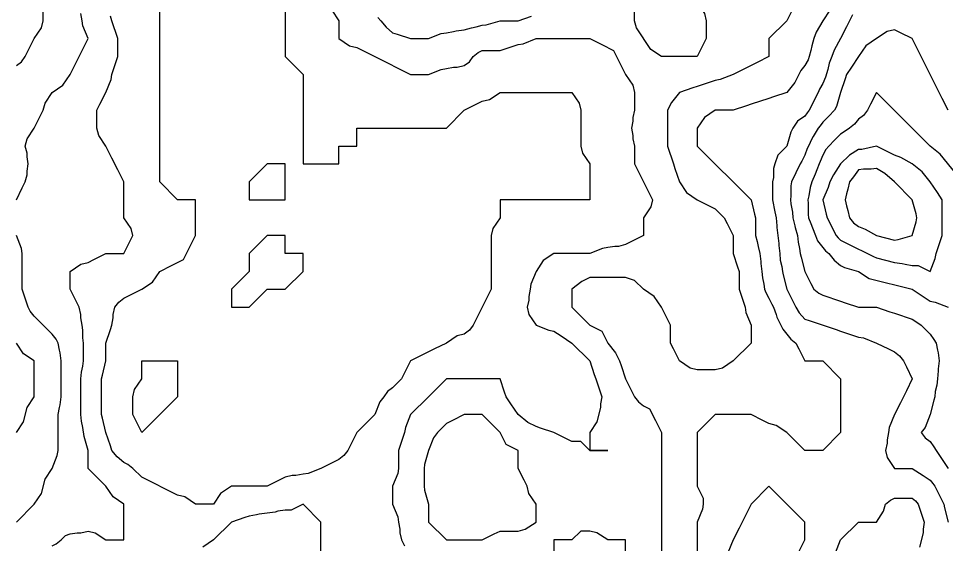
# Model space of a CAD drawing. Header units: inches. Extents: x 794995 to 811195, y 2485918 to 2508058.
# Drawn here: x 803939 to 805492, y 2503881 to 2504762 of the extents above; entities that cross this region are included whole.
import ezdxf

# ---------------------------------------------------------------- set-up
doc = ezdxf.new("R2010")
doc.units = ezdxf.units.IN
doc.header["$MEASUREMENT"] = 0
doc.layers.add('contour', color=7, linetype='Continuous')

msp = doc.modelspace()

# ---------------------------------------------------------------- linework, layer by layer
at = {"layer": 'contour'}
for points in [[(804385.2, 2504818.4), (804385.2, 2504698.4), (804415.2, 2504668.4), (804415.2, 2504518.4), (804445.2, 2504518.4), (804475.2, 2504518.4), (804475.2, 2504548.4), (804505.2, 2504548.4), (804505.2, 2504578.4), (804655.2, 2504578.4), (804685.2, 2504608.4), (804705.2, 2504618.4), (804715.2, 2504623.4), (804727.2, 2504626.4), (804745.2, 2504638.4), (804865.2, 2504638.4), (804877.2, 2504620.4), (804880.2, 2504608.4), (804880.2, 2504548.4), (804883.2, 2504536.4), (804895.2, 2504518.4), (804895.2, 2504458.4), (804745.2, 2504458.4), (804745.2, 2504428.4), (804733.2, 2504410.4), (804730.2, 2504398.4), (804730.2, 2504308.4), (804725.2, 2504298.4), (804715.2, 2504278.4), (804705.2, 2504258.4), (804700.2, 2504248.4), (804693.7, 2504239.8), (804685.2, 2504233.4), (804673.2, 2504230.4), (804655.2, 2504218.4), (804635.2, 2504208.4), (804615.2, 2504198.4), (804595.2, 2504188.4), (804585.2, 2504168.4), (804580.2, 2504158.4), (804565.2, 2504143.4), (804556.6, 2504136.9), (804550.2, 2504128.4), (804543.7, 2504119.8), (804535.2, 2504098.4), (804505.2, 2504068.4), (804495.2, 2504048.4), (804490.2, 2504038.4), (804483.7, 2504029.8), (804475.2, 2504023.4), (804465.2, 2504018.4), (804445.2, 2504008.4), (804423.7, 2503999.8), (804415.2, 2503998.4), (804403.2, 2503996.4), (804397.2, 2503996.4), (804385.2, 2503993.4), (804375.2, 2503988.4), (804355.2, 2503978.4), (804295.2, 2503978.4), (804277.2, 2503966.4), (804265.2, 2503948.4), (804235.2, 2503948.4), (804217.2, 2503960.4), (804205.2, 2503963.4), (804195.2, 2503968.4), (804155.2, 2503988.4), (804145.2, 2503993.4), (804130.2, 2504008.4), (804121.8, 2504015), (804115.2, 2504018.4), (804104.2, 2504027.5), (804095.2, 2504038.4), (804092.7, 2504045.9), (804085.2, 2504068.4), (804079.2, 2504092.4), (804077.7, 2504098.4), (804077.7, 2504158.4), (804079.2, 2504164.4), (804085.2, 2504188.4), (804085.2, 2504218.4), (804092.7, 2504240.9), (804095.2, 2504248.4), (804097.2, 2504260.4), (804097.2, 2504266.4), (804100.2, 2504278.4), (804106.6, 2504286.9), (804115.2, 2504293.4), (804125.2, 2504298.4), (804145.2, 2504308.4), (804163.2, 2504320.4), (804175.2, 2504338.4), (804195.2, 2504348.4), (804205.2, 2504353.4), (804215.2, 2504358.4), (804220.2, 2504368.4), (804225.2, 2504378.4), (804235.2, 2504398.4), (804235.2, 2504458.4), (804205.2, 2504458.4), (804175.2, 2504488.4), (804175.2, 2504788.4)], [(803935.2, 2504683.4), (803943.7, 2504689.8), (803950.2, 2504698.4), (803955.2, 2504708.4), (803965.2, 2504728.4), (803977.2, 2504746.4), (803980.2, 2504758.4), (803980.2, 2504788.4)], [(805235.2, 2504778.4), (805225.2, 2504758.4), (805195.2, 2504728.4), (805195.2, 2504698.4), (805175.2, 2504688.4), (805155.2, 2504678.4), (805135.2, 2504668.4), (805113.7, 2504659.8), (805105.2, 2504658.4), (805075.2, 2504648.4), (805067.7, 2504645.9), (805045.2, 2504638.4), (805031.8, 2504621.7), (805025.2, 2504608.4), (805025.2, 2504548.4), (805035.2, 2504518.4), (805037.7, 2504510.9), (805045.2, 2504488.4), (805057.2, 2504470.4), (805075.2, 2504458.4), (805095.2, 2504448.4), (805105.2, 2504443.4), (805120.2, 2504428.4), (805125.2, 2504418.4), (805135.2, 2504398.4), (805135.2, 2504368.4), (805142.7, 2504345.9), (805145.2, 2504338.4), (805145.2, 2504308.4), (805155.2, 2504278.4), (805156.6, 2504269.8), (805165.2, 2504248.4), (805165.2, 2504218.4), (805135.2, 2504188.4), (805117.2, 2504176.4), (805105.2, 2504173.4), (805075.2, 2504173.4), (805063.2, 2504176.4), (805045.2, 2504188.4), (805035.2, 2504208.4), (805030.2, 2504218.4), (805030.2, 2504248.4), (805025.2, 2504258.4), (805015.2, 2504278.4), (805003.2, 2504296.4), (804985.2, 2504308.4), (804970.2, 2504323.4), (804955.2, 2504328.4), (804895.2, 2504328.4), (804881.8, 2504321.7), (804865.2, 2504308.4), (804865.2, 2504278.4), (804895.2, 2504248.4), (804915.2, 2504238.4), (804925.2, 2504218.4), (804938.5, 2504201.7), (804945.2, 2504188.4), (804947.7, 2504180.9), (804955.2, 2504158.4), (804965.2, 2504138.4), (804970.2, 2504128.4), (804976.6, 2504119.8), (804985.2, 2504113.4), (804995.2, 2504108.4), (805005.2, 2504088.4), (805015.2, 2504068.4), (805015.2, 2503798.4)], [(803935.2, 2504458.4), (803945.2, 2504478.4), (803950.2, 2504488.4), (803953.2, 2504500.4), (803953.2, 2504506.4), (803955.2, 2504518.4), (803953.2, 2504530.4), (803953.2, 2504536.4), (803950.2, 2504548.4), (803953.2, 2504560.4), (803965.2, 2504578.4), (803975.2, 2504598.4), (803980.2, 2504608.4), (803983.2, 2504620.4), (803995.2, 2504638.4), (804013.2, 2504650.4), (804025.2, 2504668.4), (804035.2, 2504688.4), (804045.2, 2504708.4), (804055.2, 2504728.4), (804046.6, 2504749.8), (804045.2, 2504758.4), (804043.2, 2504770.4)], [(803995.2, 2503878.4), (804001.8, 2503881.7), (804010.2, 2503888.4), (804017.7, 2503895.9), (804025.2, 2503898.4), (804037.2, 2503900.4), (804043.2, 2503900.4), (804055.2, 2503903.4), (804067.2, 2503900.4), (804085.2, 2503888.4), (804115.2, 2503888.4), (804115.2, 2503948.4), (804097.2, 2503960.4), (804085.2, 2503978.4), (804055.2, 2504008.4), (804055.2, 2504038.4), (804048.5, 2504061.7), (804046.6, 2504076.9), (804044.2, 2504087.5), (804043.2, 2504098.4), (804043.2, 2504158.4), (804044.2, 2504169.3), (804046.6, 2504179.8), (804047.7, 2504188.4), (804047.7, 2504218.4), (804046.6, 2504226.9), (804046.6, 2504239.8), (804045.2, 2504248.4), (804043.2, 2504260.4), (804043.2, 2504266.4), (804040.2, 2504278.4), (804035.2, 2504288.4), (804025.2, 2504308.4), (804025.2, 2504338.4), (804043.2, 2504350.4), (804055.2, 2504353.4), (804065.2, 2504358.4), (804085.2, 2504368.4), (804115.2, 2504368.4), (804125.2, 2504388.4), (804130.2, 2504398.4), (804127.2, 2504410.4), (804115.2, 2504428.4), (804115.2, 2504488.4), (804105.2, 2504508.4), (804095.2, 2504528.4), (804085.2, 2504548.4), (804073.2, 2504566.4), (804070.2, 2504578.4), (804070.2, 2504608.4), (804075.2, 2504618.4), (804085.2, 2504638.4), (804093.7, 2504659.8), (804095.2, 2504668.4), (804105.2, 2504698.4), (804105.2, 2504728.4), (804095.2, 2504758.4), (804092.7, 2504765.9)], [(804463.2, 2504776.4), (804475.2, 2504758.4), (804475.2, 2504728.4), (804493.2, 2504716.4), (804505.2, 2504713.4), (804515.2, 2504708.4), (804555.2, 2504688.4), (804575.2, 2504678.4), (804595.2, 2504668.4), (804625.2, 2504668.4), (804646.6, 2504676.9), (804655.2, 2504678.4), (804667.2, 2504680.4), (804673.2, 2504680.4), (804685.2, 2504683.4), (804693.7, 2504689.8), (804700.2, 2504698.4), (804708.5, 2504705), (804715.2, 2504708.4), (804745.2, 2504708.4), (804775.2, 2504718.4), (804783.7, 2504719.8), (804805.2, 2504728.4), (804895.2, 2504728.4), (804915.2, 2504718.4), (804935.2, 2504708.4), (804945.2, 2504688.4), (804955.2, 2504668.4), (804967.2, 2504650.4), (804970.2, 2504638.4), (804970.2, 2504608.4), (804967.2, 2504596.4), (804967.2, 2504590.4), (804965.2, 2504578.4), (804967.2, 2504566.4), (804967.2, 2504560.4), (804970.2, 2504548.4), (804970.2, 2504518.4), (804975.2, 2504508.4), (804995.2, 2504468.4), (805000.2, 2504458.4), (804997.2, 2504446.4), (804985.2, 2504428.4), (804985.2, 2504398.4), (804965.2, 2504388.4), (804955.2, 2504383.4), (804943.2, 2504380.4), (804937.2, 2504380.4), (804925.2, 2504378.4), (804916.6, 2504376.9), (804895.2, 2504368.4), (804835.2, 2504368.4), (804817.2, 2504356.4), (804805.2, 2504338.4), (804796.6, 2504316.9), (804795.2, 2504308.4), (804793.2, 2504296.4), (804793.2, 2504290.4), (804790.2, 2504278.4), (804793.2, 2504266.4), (804805.2, 2504248.4), (804826.6, 2504239.8), (804835.2, 2504238.4), (804847.2, 2504230.4), (804865.2, 2504218.4), (804895.2, 2504188.4), (804902.7, 2504165.9), (804905.2, 2504158.4), (804915.2, 2504128.4), (804913.2, 2504116.4), (804913.2, 2504110.4), (804907.2, 2504086.4), (804895.2, 2504068.4), (804895.2, 2504038.4), (804925.2, 2504038.4), (804895.2, 2504038.4), (804880.2, 2504053.4), (804865.2, 2504053.4), (804855.2, 2504058.4), (804835.2, 2504068.4), (804812.7, 2504075.9), (804805.2, 2504078.4), (804791.8, 2504085), (804775.2, 2504098.4), (804763.2, 2504116.4), (804755.2, 2504128.4), (804752.7, 2504135.9), (804745.2, 2504158.4), (804655.2, 2504158.4), (804625.2, 2504128.4), (804595.2, 2504098.4), (804586.6, 2504076.9), (804585.2, 2504068.4), (804575.2, 2504038.4), (804575.2, 2504008.4), (804573.7, 2503999.8), (804565.2, 2503978.4), (804565.2, 2503948.4), (804573.7, 2503926.9), (804575.2, 2503918.4), (804577.2, 2503906.4), (804577.2, 2503900.4), (804580.2, 2503888.4), (804585.2, 2503878.4)], [(804540.6, 2504763.8), (804545.2, 2504758.4), (804554.2, 2504747.5), (804565.2, 2504738.4), (804572.7, 2504735.9), (804595.2, 2504728.4), (804625.2, 2504728.4), (804646.6, 2504736.9), (804655.2, 2504738.4), (804667.2, 2504740.4), (804671.8, 2504741.7), (804685.2, 2504743.4), (804697.2, 2504746.4), (804705.2, 2504748.4), (804715.2, 2504750.9), (804721.8, 2504751.7), (804745.2, 2504758.4), (804775.2, 2504758.4), (804797.7, 2504765.9)], [(805297.2, 2504776.4), (805285.2, 2504758.4), (805274.2, 2504739.3), (805270.2, 2504728.4), (805267.2, 2504716.4), (805265.2, 2504708.4), (805262.7, 2504698.4), (805260.6, 2504692.9), (805255.2, 2504683.4), (805248.5, 2504675), (805245.2, 2504668.4), (805238.5, 2504655), (805225.2, 2504638.4), (805202.7, 2504630.9), (805195.2, 2504628.4), (805165.2, 2504618.4), (805157.7, 2504615.9), (805135.2, 2504608.4), (805105.2, 2504608.4), (805087.2, 2504596.4), (805075.2, 2504578.4), (805075.2, 2504548.4), (805165.2, 2504458.4), (805171.2, 2504434.4), (805172.7, 2504428.4), (805172.7, 2504398.4), (805175.2, 2504388.4), (805177.2, 2504380.4), (805180.2, 2504368.4), (805181.8, 2504355), (805181.8, 2504351.7), (805183.2, 2504338.4), (805184.2, 2504327.5), (805186.6, 2504316.9), (805187.7, 2504308.4), (805189.7, 2504302.9), (805195.2, 2504293.4), (805200.2, 2504283.4), (805202.7, 2504278.4), (805207.2, 2504266.4), (805208.5, 2504261.7), (805215.2, 2504248.4), (805218.5, 2504241.7), (805231.8, 2504225), (805240.2, 2504218.4), (805245.2, 2504208.4), (805255.2, 2504188.4), (805285.2, 2504188.4), (805315.2, 2504158.4), (805315.2, 2504068.4), (805285.2, 2504038.4), (805255.2, 2504038.4), (805225.2, 2504068.4), (805207.2, 2504080.4), (805195.2, 2504083.4), (805185.2, 2504088.4), (805165.2, 2504098.4), (805105.2, 2504098.4), (805075.2, 2504068.4), (805075.2, 2503978.4), (805085.2, 2503958.4), (805085.2, 2503948.4), (805083.7, 2503939.8), (805075.2, 2503918.4), (805075.2, 2503828.4)], [(805335.2, 2504768.4), (805330.2, 2504758.4), (805325.2, 2504748.4), (805315.2, 2504728.4), (805304.2, 2504709.3), (805300.2, 2504698.4), (805296.1, 2504687.5), (805293.7, 2504676.9), (805289.8, 2504663.7), (805285.2, 2504653.4), (805279.7, 2504643.8), (805277.7, 2504638.4), (805262.7, 2504608.4), (805259.4, 2504604.1), (805255.2, 2504598.4), (805243.2, 2504590.4), (805235.2, 2504578.4), (805231.8, 2504571.7), (805225.2, 2504548.4), (805210.2, 2504533.4), (805205.2, 2504518.4), (805202.7, 2504510.9), (805202.7, 2504495.9), (805201.2, 2504488.4), (805201.2, 2504458.4), (805205.2, 2504438.4), (805207.2, 2504428.4), (805208.5, 2504415), (805208.5, 2504411.7), (805211.8, 2504385), (805211.8, 2504381.7), (805213.2, 2504368.4), (805214.2, 2504357.5), (805216.6, 2504346.9), (805217.7, 2504338.4), (805219.2, 2504332.4), (805225.2, 2504308.4), (805235.2, 2504288.4), (805240.2, 2504278.4), (805245.9, 2504269.1), (805255.2, 2504258.4), (805262.7, 2504255.9), (805307.7, 2504240.9), (805315.2, 2504238.4), (805345.2, 2504228.4), (805353.7, 2504226.9), (805375.2, 2504218.4), (805395.2, 2504208.4), (805405.2, 2504203.4), (805413.7, 2504196.9), (805420.2, 2504188.4), (805425.2, 2504178.4), (805435.2, 2504158.4), (805425.2, 2504138.4), (805420.2, 2504128.4), (805415.2, 2504118.4), (805405.2, 2504098.4), (805396.6, 2504076.9), (805395.2, 2504068.4), (805393.2, 2504056.4), (805393.2, 2504050.4), (805390.2, 2504038.4), (805393.2, 2504026.4), (805405.2, 2504008.4), (805435.2, 2504008.4), (805453.2, 2503996.4), (805465.2, 2503988.4), (805469.8, 2503983), (805472.7, 2503978.4), (805487.7, 2503948.4), (805489.2, 2503942.4), (805495.2, 2503918.4)], [(805495.2, 2504608.4), (805485.2, 2504628.4), (805475.2, 2504648.4), (805455.2, 2504688.4), (805445.2, 2504708.4), (805435.2, 2504728.4), (805415.2, 2504738.4), (805405.2, 2504743.4), (805393.2, 2504740.4), (805375.2, 2504728.4), (805357.2, 2504716.4), (805345.2, 2504698.4), (805333.2, 2504680.4), (805325.2, 2504668.4), (805322.7, 2504660.9), (805315.2, 2504638.4), (805308.5, 2504615), (805305.2, 2504608.4), (805295.2, 2504598.4), (805285.2, 2504588.4), (805280.9, 2504582.6), (805277.7, 2504578.4), (805269, 2504564.5), (805267.2, 2504560.4), (805261.2, 2504548.4), (805259.4, 2504544.1), (805255.2, 2504533.4), (805250.2, 2504523.4), (805247.7, 2504518.4), (805232.7, 2504488.4), (805231.8, 2504481.7), (805231.8, 2504465), (805231.2, 2504458.4), (805231.8, 2504451.7), (805234.4, 2504437.6), (805235.2, 2504428.4), (805238.5, 2504415), (805239, 2504412.2), (805243.2, 2504398.4), (805244.2, 2504387.5), (805246.6, 2504376.9), (805247.7, 2504368.4), (805249.2, 2504362.4), (805255.2, 2504338.4), (805265.2, 2504318.4), (805270.2, 2504308.4), (805278.5, 2504301.7), (805285.2, 2504298.4), (805315.2, 2504288.4), (805322.7, 2504285.9), (805345.2, 2504278.4), (805375.2, 2504278.4), (805397.7, 2504270.9), (805405.2, 2504268.4), (805435.2, 2504258.4), (805441.2, 2504254.4), (805450.2, 2504248.4), (805465.2, 2504233.4), (805471.2, 2504224.4), (805475.2, 2504218.4), (805477.2, 2504206.4), (805478.5, 2504201.7), (805480.2, 2504188.4), (805478.5, 2504175), (805478.5, 2504171.7), (805477.2, 2504158.4), (805476.1, 2504147.5), (805473.7, 2504136.9), (805472.7, 2504128.4), (805471.2, 2504122.4), (805465.2, 2504098.4), (805456.6, 2504076.9), (805450.2, 2504068.4), (805456.6, 2504059.8), (805465.2, 2504053.4), (805471.2, 2504044.4), (805475.2, 2504038.4), (805483.2, 2504026.4), (805495.2, 2504008.4)], [(805508.5, 2504501.7), (805481.8, 2504535), (805465.2, 2504548.4), (805375.2, 2504638.4), (805365.2, 2504618.4), (805360.2, 2504608.4), (805353.7, 2504599.8), (805345.2, 2504593.4), (805338.5, 2504585), (805330.2, 2504578.4), (805321.2, 2504572.4), (805315.2, 2504568.4), (805305.2, 2504558.4), (805295.2, 2504548.4), (805290.6, 2504542.9), (805285.2, 2504533.4), (805280.9, 2504522.6), (805279.2, 2504518.4), (805275.2, 2504508.4), (805272.3, 2504501.2), (805267.2, 2504488.4), (805264.4, 2504479.1), (805261.8, 2504465), (805260.2, 2504458.4), (805260.6, 2504452.9), (805260.6, 2504433.8), (805261.2, 2504428.4), (805265.2, 2504418.4), (805268, 2504411.2), (805273.2, 2504398.4), (805276.6, 2504389.8), (805285.2, 2504378.4), (805289.8, 2504373), (805295.2, 2504368.4), (805304.2, 2504357.5), (805315.2, 2504348.4), (805321.8, 2504345), (805345.2, 2504338.4), (805363.2, 2504326.4), (805435.2, 2504308.4), (805453.2, 2504296.4), (805465.2, 2504288.4), (805473.7, 2504286.9), (805495.2, 2504278.4)], [(803935.2, 2503918.4), (803965.2, 2503948.4), (803977.2, 2503966.4), (803983.2, 2503990.4), (803995.2, 2504008.4), (804003.7, 2504029.8), (804005.2, 2504038.4), (804005.2, 2504098.4), (804007.2, 2504110.4), (804008.5, 2504115), (804010.2, 2504128.4), (804010.2, 2504188.4), (804008.5, 2504201.7), (804007.2, 2504206.4), (804005.2, 2504218.4), (804001.8, 2504225), (803995.2, 2504233.4), (803965.2, 2504263.4), (803958.5, 2504271.7), (803955.2, 2504278.4), (803945.2, 2504308.4), (803945.2, 2504368.4), (803943.7, 2504376.9), (803935.2, 2504398.4)], [(803935.2, 2504068.4), (803947.2, 2504086.4), (803953.2, 2504110.4), (803965.2, 2504128.4), (803965.2, 2504188.4), (803947.2, 2504200.4), (803935.2, 2504218.4)], [(805306.6, 2503866.9), (805315.2, 2503888.4), (805345.2, 2503918.4), (805375.2, 2503918.4), (805387.2, 2503936.4), (805390.2, 2503948.4), (805398.5, 2503955), (805405.2, 2503958.4), (805435.2, 2503958.4), (805440.6, 2503953.8), (805445.2, 2503948.4), (805455.2, 2503918.4), (805453.2, 2503906.4), (805453.2, 2503900.4), (805447.2, 2503876.4)], [(804445.2, 2503768.4), (804445.2, 2503918.4), (804415.2, 2503948.4), (804395.2, 2503938.4), (804385.2, 2503938.4), (804373.2, 2503936.4), (804368.5, 2503935), (804341.8, 2503931.7), (804337.2, 2503930.4), (804325.2, 2503928.4), (804317.7, 2503925.9), (804295.2, 2503918.4), (804265.2, 2503888.4), (804247.2, 2503876.4)], [(804955.2, 2503858.4), (804955.2, 2503888.4), (804925.2, 2503888.4), (804907.2, 2503900.4), (804895.2, 2503903.4), (804880.2, 2503903.4), (804865.2, 2503888.4), (804835.2, 2503888.4), (804835.2, 2503858.4)]]:
    msp.add_lwpolyline(points, dxfattribs=at)
for points in [[(805075.2, 2504698.4), (805015.2, 2504698.4), (804997.2, 2504710.4), (804973.2, 2504746.4), (804970.2, 2504758.4), (804970.2, 2504788.4), (804985.2, 2504803.4), (804997.2, 2504806.4), (805015.2, 2504818.4), (805075.2, 2504818.4), (805075.2, 2504788.4), (805087.2, 2504770.4), (805090.2, 2504758.4), (805090.2, 2504728.4), (805085.2, 2504718.4)], [(805465.2, 2504338.4), (805473.7, 2504359.8), (805475.2, 2504368.4), (805485.2, 2504398.4), (805485.2, 2504458.4), (805477.2, 2504470.4), (805465.2, 2504488.4), (805451.8, 2504505), (805435.2, 2504518.4), (805416.1, 2504529.3), (805405.2, 2504533.4), (805395.2, 2504538.4), (805375.2, 2504548.4), (805350.6, 2504542.9), (805345.2, 2504542.4), (805330.2, 2504533.4), (805315.2, 2504518.4), (805303.2, 2504500.4), (805297.2, 2504488.4), (805294.4, 2504479.1), (805285.2, 2504458.4), (805291.2, 2504434.4), (805292.7, 2504428.4), (805307.7, 2504398.4), (805311.2, 2504394.4), (805315.2, 2504390.9), (805345.2, 2504375.9), (805350.2, 2504373.4), (805360.2, 2504368.4), (805370.2, 2504363.4), (805375.2, 2504360.9), (805405.2, 2504353.4), (805418.5, 2504351.7), (805423.2, 2504350.4), (805435.2, 2504348.4), (805445.2, 2504348.4)], [(804355.2, 2504458.4), (804385.2, 2504458.4), (804385.2, 2504518.4), (804355.2, 2504518.4), (804325.2, 2504488.4), (804325.2, 2504458.4)], [(805405.2, 2504390.9), (805411.8, 2504391.7), (805435.2, 2504398.4), (805441.8, 2504421.7), (805442.7, 2504428.4), (805441.8, 2504435), (805435.2, 2504458.4), (805405.2, 2504488.4), (805389, 2504502.2), (805375.2, 2504510.9), (805366.6, 2504509.8), (805353.7, 2504509.8), (805345.2, 2504508.4), (805336.6, 2504496.9), (805330.2, 2504488.4), (805327.2, 2504476.4), (805325.2, 2504468.4), (805322.7, 2504458.4), (805325.2, 2504448.4), (805327.2, 2504440.4), (805330.2, 2504428.4), (805336.6, 2504419.8), (805345.2, 2504413.4), (805356.1, 2504409.3), (805375.2, 2504398.4)], [(804325.2, 2504278.4), (804355.2, 2504308.4), (804385.2, 2504308.4), (804415.2, 2504338.4), (804415.2, 2504368.4), (804385.2, 2504368.4), (804385.2, 2504398.4), (804355.2, 2504398.4), (804325.2, 2504368.4), (804325.2, 2504338.4), (804295.2, 2504308.4), (804295.2, 2504278.4)], [(804145.2, 2504068.4), (804135.2, 2504088.4), (804130.2, 2504098.4), (804130.2, 2504128.4), (804133.2, 2504140.4), (804145.2, 2504158.4), (804145.2, 2504188.4), (804205.2, 2504188.4), (804205.2, 2504128.4), (804175.2, 2504098.4)], [(804775.2, 2503903.4), (804787.2, 2503906.4), (804805.2, 2503918.4), (804805.2, 2503948.4), (804793.2, 2503966.4), (804790.2, 2503978.4), (804785.2, 2503988.4), (804775.2, 2504008.4), (804775.2, 2504038.4), (804755.2, 2504048.4), (804745.2, 2504068.4), (804715.2, 2504098.4), (804685.2, 2504098.4), (804665.2, 2504088.4), (804655.2, 2504083.4), (804640.2, 2504068.4), (804633.7, 2504059.8), (804625.2, 2504038.4), (804618.5, 2504015), (804617.7, 2504008.4), (804617.7, 2503978.4), (804618.5, 2503971.7), (804625.2, 2503948.4), (804625.2, 2503918.4), (804655.2, 2503888.4), (804715.2, 2503888.4), (804735.2, 2503898.4), (804745.2, 2503903.4)], [(805195.2, 2503798.4), (805225.2, 2503798.4), (805225.2, 2503828.4), (805237.2, 2503846.4), (805240.2, 2503858.4), (805245.2, 2503868.4), (805255.2, 2503888.4), (805255.2, 2503918.4), (805195.2, 2503978.4), (805165.2, 2503948.4), (805155.2, 2503928.4), (805150.2, 2503918.4), (805145.2, 2503908.4), (805135.2, 2503888.4), (805126.6, 2503866.9), (805125.2, 2503858.4), (805127.7, 2503850.9), (805135.2, 2503828.4), (805165.2, 2503798.4)]]:
    msp.add_lwpolyline(points, close=True, dxfattribs=at)

doc.saveas('drawing.dxf')
